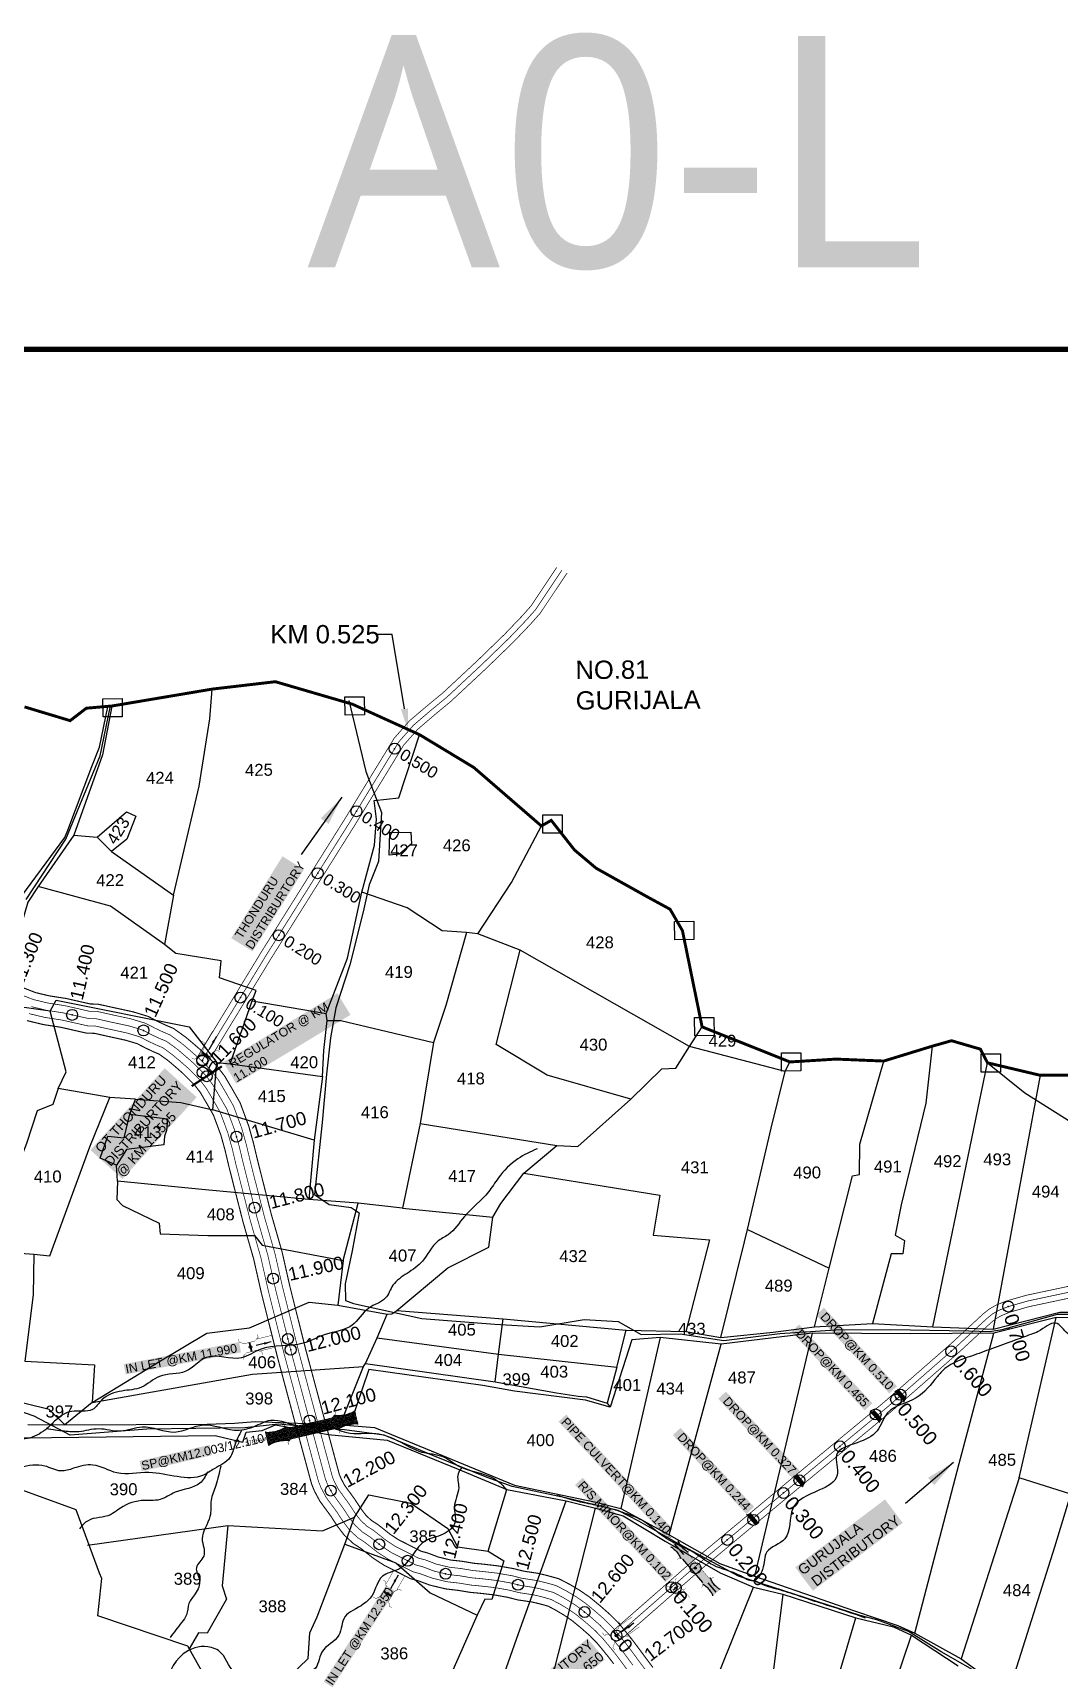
# Model space of a CAD drawing. Header units: inches. Extents: x 183472 to 190380, y 1608658 to 1615701.
# Drawn here: x 186074 to 187477, y 1613477 to 1615701 of the extents above; entities that cross this region are included whole.
import ezdxf
from ezdxf import colors
from ezdxf.entities.mleader import LeaderData, LeaderLine
from ezdxf.enums import TextEntityAlignment as Align
from ezdxf.math import Vec2, Vec3

# ---------------------------------------------------------------- set-up
doc = ezdxf.new("R2010")
doc.units = ezdxf.units.IN
doc.header["$LTSCALE"] = 15
doc.header["$MEASUREMENT"] = 0
doc.header["$PDMODE"] = 32
doc.header["$PDSIZE"] = 15
doc.linetypes.add('HIDDEN2', pattern=[0.1875, 0.125, -0.0625])
for name, color, linetype in [('BOUNDRY', 5, 'Continuous'), ('CADAS', 1, 'Continuous'), ('CANAL1', 7, 'Continuous'), ('CSMark', 72, 'Continuous'), ('PAPER SIZE', 5, 'Continuous'), ('PLOT', 7, 'Continuous'), ('PLOT NO', 7, 'Continuous'), ('ROADS', 1, 'Continuous'), ('STREAM', 4, 'Continuous'), ('STRUCTURE', 5, 'Continuous'), ('text2', 7, 'Continuous'), ('VILLAGE BOUNDRY STONE', 1, 'Continuous'), ('VILLAGE STONES', 240, 'Continuous')]:
    doc.layers.add(name, color=color, linetype=linetype)
doc.styles.get("Standard").update_dxf_attribs({"font": 'arial.ttf'})
doc.styles.add('TMS', font='trebuc.ttf')
doc.dimstyles.get("Standard").update_dxf_attribs({"dimtxt": 0.18, "dimasz": 0.18, "dimexe": 0.18, "dimexo": 0.0625, "dimgap": 0.09, "dimtad": 0, "dimtih": 1, "dimtoh": 1, "dimdec": 4, "dimzin": 0, "dimdsep": 46, "dimtxsty": 'Standard', "dimcen": 0.09, "dimadec": 0, "dimazin": 0, "dimtfac": 1, "dimtdec": 4, "dimtofl": 0, "dimtmove": 0, "dimatfit": 3, "dimfxl": 1, "dimtolj": 1, "dimtzin": 0, "dimarcsym": 0})

# ---------------------------------------------------------------- blocks, each defined once
blk = doc.blocks.new('DROP')
h = blk.add_hatch()
h.set_pattern_fill('ANSI31', color=1, scale=10, angle=45)
h.set_pattern_definition([(90, (-324.4107, -25.7687), (-1.25, 0), [])])
h.paths.add_polyline_path([(-9.9, -4.3), (-13.8, 4.1), (13.8, 4.1), (10.2, -4.3)])
at = {"layer": 'STRUCTURE', "color": 5, "const_width": 0.49}
blk.add_lwpolyline([(-9.9, -4.3), (-13.8, 4.1), (13.8, 4.1), (10.2, -4.3), (-9.9, -4.3)], dxfattribs=at)
at = {"layer": 'STRUCTURE', "color": 5}
blk.add_circle((0, 0), 1.33, dxfattribs=at)
blk = doc.blocks.new('OT')
at = {"layer": 'STRUCTURE', "color": 190}
for points, const_width in [([(769751.4, 1706595.8), (769729.4, 1706595.8)], 0.5), ([(769775.2, 1706601.8), (769775.2, 1706597.8), (769769.2, 1706593.8), (769761.8, 1706593.8), (769754.4, 1706593.8), (769748.4, 1706597.8), (769748.4, 1706601.8)], 0.5), ([(769761.8, 1706593.8), (769761.8, 1706581)], 2.5), ([(769751.4, 1706579), (769729.4, 1706579)], 0.5), ([(769748.4, 1706573), (769748.4, 1706577), (769754.4, 1706581), (769761.8, 1706581), (769761.8, 1706581), (769761.8, 1706581), (769769.2, 1706581), (769775.2, 1706577), (769775.2, 1706573)], 0.5)]:
    blk.add_lwpolyline(points, dxfattribs=dict(at, const_width=const_width))
at = {"layer": 'STRUCTURE', "color": 0}
blk.add_circle((769761.8, 1706587.4), 1.87, dxfattribs=at)
blk.add_leader([(769732.6, 1706587.4), (769753.8, 1706587.4)], dimstyle='Standard', override={"dimasz": 10, "dimgap": 0.09, "dimtad": 0}, dxfattribs=at)
blk = doc.blocks.new('SP')
at = {"layer": 'STRUCTURE'}
h = blk.add_hatch(dxfattribs=at)
h.set_pattern_fill('DASH', color=256, scale=8, style=0)
edge = h.paths.add_edge_path()
edge.add_spline(control_points=[(769825.7, 1706742.1), (769825.3, 1706741.8), (769823.8, 1706740.8), (769820.9, 1706740.3), (769817, 1706739.7), (769811.4, 1706738.9), (769804, 1706739.7), (769798.4, 1706741), (769795.6, 1706741.6)], knot_values=[0, 0, 0, 0, 1.613557, 5.24513, 8.624976, 13.470124, 22.190216, 30.746377, 30.746377, 30.746377, 30.746377], degree=3, periodic=0)
edge.add_line((769795.6, 1706741.6), (769792.6, 1706739.6))
edge.add_line((769792.6, 1706739.6), (769732.6, 1706739.6))
edge.add_line((769732.6, 1706739.6), (769729.6, 1706741.6))
edge.add_spline(control_points=[(769729.6, 1706741.6), (769726.9, 1706740.9), (769721.3, 1706739.5), (769713.9, 1706738.5), (769708.3, 1706739.1), (769704.4, 1706739.6), (769701.5, 1706740), (769700, 1706741), (769699.5, 1706741.3)], knot_values=[0, 0, 0, 0, 8.556161, 17.276253, 22.121402, 25.501247, 29.13282, 30.746377, 30.746377, 30.746377, 30.746377], degree=3, periodic=0)
edge.add_line((769699.5, 1706741.3), (769699.5, 1706722.1))
edge.add_spline(control_points=[(769699.5, 1706722.1), (769700, 1706722.4), (769701.4, 1706723.4), (769704.3, 1706724), (769708.2, 1706724.5), (769713.8, 1706725.3), (769721.2, 1706724.5), (769726.8, 1706723.3), (769729.6, 1706722.6)], knot_values=[0, 0, 0, 0, 1.613557, 5.24513, 8.624976, 13.470124, 22.190216, 30.746377, 30.746377, 30.746377, 30.746377], degree=3, periodic=0)
edge.add_line((769729.6, 1706722.6), (769732.6, 1706724.6))
edge.add_line((769732.6, 1706724.6), (769792.6, 1706724.6))
edge.add_line((769792.6, 1706724.6), (769795.6, 1706722.6))
edge.add_spline(control_points=[(769795.6, 1706722.6), (769798.4, 1706723.3), (769803.9, 1706724.8), (769811.3, 1706725.8), (769817, 1706725.1), (769820.9, 1706724.7), (769823.8, 1706724.2), (769825.2, 1706723.3), (769825.7, 1706723)], knot_values=[0, 0, 0, 0, 8.556161, 17.276253, 22.121402, 25.501247, 29.13282, 30.746377, 30.746377, 30.746377, 30.746377], degree=3, periodic=0)
edge.add_line((769825.7, 1706723), (769825.7, 1706742.1))
h.paths.add_polyline_path([(769764.2, 1706732.1, -1), (769761.1, 1706732.1, -1)], flags=0)
h.paths.add_polyline_path([(769761.1, 1706732.1, 1), (769764.2, 1706732.1, 1)], flags=16)
at = {"layer": 'STRUCTURE', "const_width": 0.628}
for points in [[(769726.6, 1706747.6), (769726.6, 1706743.6), (769732.6, 1706739.6), (769792.6, 1706739.6), (769798.6, 1706743.6), (769798.6, 1706747.6)], [(769726.6, 1706716.6), (769726.6, 1706720.6), (769732.6, 1706724.6), (769792.6, 1706724.6), (769798.6, 1706720.6), (769798.6, 1706716.6)]]:
    blk.add_lwpolyline(points, dxfattribs=at)
at = {"layer": 'STRUCTURE', "color": 3}
blk.add_lwpolyline([(769732.6, 1706724.6), (769792.6, 1706724.6)], dxfattribs=at)
blk.add_lwpolyline([(769732.6, 1706724.6), (769792.6, 1706724.6)], dxfattribs=at)
at = {"layer": 'STRUCTURE', "color": 0}
blk.add_circle((769762.6, 1706732.1), 1.55, dxfattribs=at)
at = {"layer": 'STRUCTURE'}
for points in [[(769699.5, 1706741.3), (769700.9, 1706740.5), (769704.4, 1706739.6), (769707.8, 1706739.2), (769712.6, 1706738.8), (769721.3, 1706739.7), (769729.6, 1706741.6)], [(769699.5, 1706722.1), (769700.9, 1706723), (769704.4, 1706724), (769707.7, 1706724.5), (769712.5, 1706725), (769721.2, 1706724.4), (769729.6, 1706722.6)], [(769825.7, 1706742.1), (769824.3, 1706741.3), (769820.8, 1706740.3), (769817.5, 1706739.8), (769812.7, 1706739.2), (769804, 1706739.9), (769795.6, 1706741.6)], [(769825.7, 1706723), (769824.3, 1706723.8), (769820.8, 1706724.7), (769817.4, 1706725.1), (769812.6, 1706725.5), (769803.9, 1706724.6), (769795.6, 1706722.6)]]:
    blk.add_spline(points, degree=3, dxfattribs=at)
at = {"layer": 'STRUCTURE', "color": 0}
blk.add_text('STREAM', height=5, dxfattribs=at).set_placement((769684.3, 1706732.1), align=Align.MIDDLE_CENTER)
for points in [[(769727.4, 1706732.1), (769700.8, 1706732.1)], [(769824.4, 1706732.1), (769800.5, 1706732.1)]]:
    blk.add_leader(points, dimstyle='Standard', override={"dimasz": 10, "dimgap": 0.09, "dimtad": 0}, dxfattribs=at)

msp = doc.modelspace()

# ---------------------------------------------------------------- linework, layer by layer
at = {"layer": 'BOUNDRY', "const_width": 4}
msp.add_lwpolyline([(186062.9, 1614779.5), (186125.3, 1614760.7), (186147.4, 1614777.7), (186182.3, 1614780.7), (186319.4, 1614803.8), (186405.8, 1614813.9), (186511.3, 1614783.1), (186602.9, 1614741.5), (186677, 1614696.7), (186769.4, 1614616.8), (186782.8, 1614624.5), (186814.6, 1614584), (186844.2, 1614559.1), (186912.7, 1614520.8), (186945.2, 1614503.1), (186962.1, 1614473.9), (186989, 1614342.4), (187109.1, 1614294.5), (187172.1, 1614298.4), (187237.2, 1614295.7), (187303.4, 1614316), (187329.9, 1614323.5), (187369.3, 1614312), (187379.1, 1614293.3), (187451, 1614276.3), (187533.7, 1614276.8)], dxfattribs=at)
at = {"layer": 'CANAL1', "color": 200}
for points, const_width in [([(186299.2, 1614301.2), (186386.2, 1614444.1), (186500.7, 1614626.4), (186568.2, 1614736.7), (186589, 1614760.4), (186612.4, 1614780.3), (186635.2, 1614799.1), (186682.7, 1614843.4), (186719.7, 1614879.3), (186738.3, 1614898.8), (186742.5, 1614903.1), (186755.1, 1614917.3), (186779.8, 1614954.3), (186790.3, 1614970.1)], 1), ([(186312.8, 1614292.8), (186399.8, 1614435.7), (186514.3, 1614617.9), (186581.1, 1614727.2), (186600.3, 1614748.9), (186622.7, 1614768.1), (186645.7, 1614787.1), (186693.7, 1614831.8), (186731, 1614868), (186749.9, 1614887.7), (186754.2, 1614892.2), (186767.8, 1614907.5), (186793.1, 1614945.4), (186804.4, 1614962.3)], 1), ([(186056.3, 1614397.7), (186078.1, 1614389.2), (186096.6, 1614384.8), (186119.8, 1614381.2), (186152.9, 1614373.7), (186163.4, 1614373.4), (186185.3, 1614368.6), (186211.1, 1614363), (186232.2, 1614356.6), (186245.9, 1614349.4), (186256, 1614344.7), (186266.7, 1614340.2), (186283.9, 1614327.8), (186294.4, 1614318.9), (186306.7, 1614308.2), (186325.9, 1614289), (186336.5, 1614275.1), (186346.6, 1614257.9), (186357.6, 1614238.7), (186369.4, 1614206.8), (186375.9, 1614183.4), (186380.8, 1614162.6), (186388.3, 1614133), (186400.3, 1614086), (186414.9, 1614035.2), (186425.5, 1613988.3), (186447.2, 1613901.8), (186475.3, 1613797.4), (186493.2, 1613731), (186495.5, 1613725.4), (186500.6, 1613715.9), (186514.2, 1613697.3), (186522.8, 1613684.1), (186529.8, 1613674.9), (186537, 1613668.3), (186546.3, 1613662.3), (186562.8, 1613649.2), (186574.8, 1613641.4), (186581.9, 1613637.9), (186596.3, 1613630.6), (186604.8, 1613626.2), (186613.8, 1613623.8), (186628.6, 1613618.2), (186645.5, 1613614.1), (186661.1, 1613612.4), (186677.1, 1613609.7), (186689.9, 1613608.5), (186710.5, 1613606.1), (186731.8, 1613602.3), (186744.8, 1613599), (186764, 1613596.1), (186774.4, 1613593.7), (186782.6, 1613591.5), (186793.4, 1613588.5), (186808.6, 1613580.6), (186822.4, 1613572.3), (186835.2, 1613563.5), (186849.8, 1613551.5), (186863, 1613539.8), (186874.7, 1613528.1), (186880.4, 1613521.3), (186891.5, 1613507.8), (186900.1, 1613496.5), (186910.3, 1613482.7), (186921.8, 1613467.4)], 1.5), ([(186066.1, 1614351), (186088.9, 1614345.5), (186112.3, 1614341.9), (186147.9, 1614333.8), (186158.5, 1614333.6), (186176.7, 1614329.5), (186201, 1614324.2), (186217, 1614319.4), (186228.2, 1614313.6), (186239.8, 1614308.1), (186247, 1614305.1), (186259.2, 1614296.3), (186268.3, 1614288.6), (186279.3, 1614279), (186295.7, 1614262.6), (186303.2, 1614252.8), (186312, 1614237.8), (186321.2, 1614221.7), (186331.3, 1614194.5), (186337.1, 1614173.5), (186341.9, 1614153.2), (186349.5, 1614123.1), (186361.7, 1614075.5), (186376.1, 1614025.3), (186386.6, 1613979), (186408.5, 1613891.7), (186436.6, 1613787), (186455.2, 1613718.2), (186459.2, 1613708.3), (186466.6, 1613694.5), (186481.3, 1613674.5), (186490.1, 1613661), (186500.1, 1613647.9), (186512.4, 1613636.6), (186522.9, 1613629.8), (186539.4, 1613616.7), (186554.9, 1613606.6), (186564, 1613602.1), (186578.2, 1613594.9), (186590.3, 1613588.7), (186601.4, 1613585.7), (186616.8, 1613579.9), (186638.5, 1613574.7), (186655.6, 1613572.7), (186671.9, 1613570), (186685.7, 1613568.7), (186704.8, 1613566.5), (186723.3, 1613563.2), (186736.9, 1613559.7), (186756.5, 1613556.8), (186764.7, 1613554.9), (186771.9, 1613553), (186778.6, 1613551.1), (186789, 1613545.6), (186800.8, 1613538.6), (186811.1, 1613531.5), (186823.9, 1613521), (186835.6, 1613510.7), (186845.1, 1613501.1), (186849.6, 1613495.7), (186860.1, 1613482.9), (186868.1, 1613472.5)], 1.5), ([(186866.7, 1613517), (186976.5, 1613613.1), (187116.6, 1613729.7), (187237.3, 1613829.4), (187330, 1613910.4), (187373.3, 1613950.5), (187381.9, 1613957.3), (187391.1, 1613962.4), (187404, 1613967.7), (187432.2, 1613975.8), (187573.6, 1614005.8)], 1), ([(186877.3, 1613505), (186986.9, 1613600.9), (187126.8, 1613717.4), (187247.7, 1613817.2), (187340.7, 1613898.5), (187383.8, 1613938.3), (187390.8, 1613943.9), (187398.1, 1613948), (187409.3, 1613952.6), (187436.1, 1613960.3), (187576.7, 1613990.1)], 1)]:
    msp.add_lwpolyline(points, dxfattribs=dict(at, const_width=const_width))
at = {"layer": 'CANAL1', "color": 1, "linetype": 'HIDDEN2', "ltscale": 4, "const_width": 1}
for points in [[(186306, 1614297), (186393, 1614439.9), (186507.5, 1614622.1), (186574.6, 1614731.9), (186594.7, 1614754.6), (186617.6, 1614774.2), (186640.5, 1614793.1), (186688.2, 1614837.6), (186725.4, 1614873.6), (186744.1, 1614893.2), (186748.4, 1614897.7), (186761.5, 1614912.4), (186786.4, 1614949.8), (186797.4, 1614966.2)], [(186072.1, 1614370.1), (186092.7, 1614365.1), (186116.1, 1614361.5), (186150.4, 1614353.8), (186161, 1614353.5), (186181, 1614349), (186206.1, 1614343.6), (186224.6, 1614338), (186237, 1614331.5), (186247.9, 1614326.4), (186256.9, 1614322.7), (186271.6, 1614312), (186281.4, 1614303.7), (186293, 1614293.6), (186310.8, 1614275.8), (186319.8, 1614263.9), (186329.3, 1614247.8), (186339.4, 1614230.2), (186350.3, 1614200.7), (186356.5, 1614178.5), (186361.4, 1614157.9), (186368.9, 1614128.1), (186381, 1614080.8), (186395.5, 1614030.3), (186406.1, 1613983.6), (186427.8, 1613896.7), (186455.9, 1613792.2), (186474.2, 1613724.6), (186477.3, 1613716.8), (186483.6, 1613705.2), (186497.7, 1613685.9), (186506.5, 1613672.6), (186514.9, 1613661.4), (186524.7, 1613652.4), (186534.6, 1613646), (186551.1, 1613633), (186564.9, 1613624), (186573, 1613620), (186587.2, 1613612.8), (186597.6, 1613607.5), (186607.6, 1613604.8), (186622.7, 1613599), (186642, 1613594.4), (186658.4, 1613592.5), (186674.5, 1613589.8), (186687.8, 1613588.6), (186707.6, 1613586.3), (186727.5, 1613582.8), (186740.8, 1613579.4), (186760.3, 1613576.5), (186769.6, 1613574.3), (186777.3, 1613572.2), (186786, 1613569.8), (186798.8, 1613563.1), (186811.6, 1613555.4), (186823.1, 1613547.5), (186836.9, 1613536.2), (186849.3, 1613525.3), (186859.9, 1613514.6), (186865, 1613508.5), (186875.8, 1613495.3), (186884.1, 1613484.5), (186894.2, 1613470.7)], [(186872, 1613511), (186981.7, 1613607), (187121.7, 1613723.6), (187242.5, 1613823.3), (187335.3, 1613904.5), (187378.6, 1613944.4), (187386.3, 1613950.6), (187394.6, 1613955.2), (187406.7, 1613960.1), (187434.2, 1613968), (187575.1, 1613998)]]:
    msp.add_lwpolyline(points, dxfattribs=at)
at = {"layer": 'CANAL1', "color": 5, "const_width": 1}
for points in [[(186052.6, 1614388.4), (186075.1, 1614379.7), (186094.7, 1614375), (186117.9, 1614371.4), (186151.7, 1614363.7), (186162.2, 1614363.5), (186183.2, 1614358.8), (186208.6, 1614353.3), (186228.4, 1614347.3), (186241.5, 1614340.5), (186251.9, 1614335.6), (186261.8, 1614331.4), (186277.7, 1614319.9), (186287.9, 1614311.3), (186299.8, 1614300.9), (186318.3, 1614282.4), (186328.2, 1614269.5), (186337.9, 1614252.9), (186348.5, 1614234.4), (186359.9, 1614203.7), (186366.2, 1614180.9), (186371.1, 1614160.3), (186378.6, 1614130.5), (186390.7, 1614083.4), (186405.2, 1614032.8), (186415.8, 1613986), (186437.5, 1613899.2), (186465.6, 1613794.8), (186483.7, 1613727.8), (186486.4, 1613721.1), (186492.1, 1613710.5), (186505.9, 1613691.6), (186514.7, 1613678.3), (186522.4, 1613668.2), (186530.9, 1613660.4), (186540.4, 1613654.2), (186557, 1613641.1), (186569.8, 1613632.7), (186577.4, 1613628.9), (186591.8, 1613621.7), (186601.2, 1613616.8), (186610.7, 1613614.3), (186625.7, 1613608.6), (186643.7, 1613604.3), (186659.8, 1613602.5), (186675.8, 1613599.8), (186688.8, 1613598.5), (186709.1, 1613596.2), (186729.6, 1613592.6), (186742.8, 1613589.2), (186762.1, 1613586.3), (186772, 1613584), (186780, 1613581.9), (186789.7, 1613579.1), (186803.7, 1613571.8), (186817, 1613563.8), (186829.1, 1613555.5), (186843.3, 1613543.8), (186856.2, 1613532.5), (186867.3, 1613521.4), (186872.7, 1613514.9), (186883.7, 1613501.6), (186892.1, 1613490.5), (186902.2, 1613476.7), (186913.7, 1613461.5)], [(186069.1, 1614360.5), (186090.8, 1614355.3), (186114.2, 1614351.7), (186149.2, 1614343.8), (186159.7, 1614343.5), (186178.9, 1614339.3), (186203.6, 1614333.9), (186220.8, 1614328.7), (186232.6, 1614322.5), (186243.8, 1614317.3), (186252, 1614313.9), (186265.4, 1614304.1), (186274.8, 1614296.2), (186286.2, 1614286.3), (186303.2, 1614269.2), (186311.5, 1614258.3), (186320.6, 1614242.8), (186330.3, 1614225.9), (186340.8, 1614197.6), (186346.8, 1614176), (186351.6, 1614155.5), (186359.2, 1614125.6), (186371.4, 1614078.2), (186385.8, 1614027.8), (186396.3, 1613981.3), (186418.1, 1613894.2), (186446.3, 1613789.6), (186464.7, 1613721.4), (186468.3, 1613712.6), (186475.1, 1613699.8), (186489.5, 1613680.2), (186498.3, 1613666.8), (186507.5, 1613654.6), (186518.6, 1613644.5), (186528.7, 1613637.9), (186545.3, 1613624.8), (186559.9, 1613615.3), (186568.5, 1613611), (186582.7, 1613603.8), (186593.9, 1613598.1), (186604.5, 1613595.2), (186619.8, 1613589.5), (186640.2, 1613584.5), (186657, 1613582.6), (186673.2, 1613579.9), (186686.8, 1613578.6), (186706.2, 1613576.4), (186725.4, 1613573), (186738.9, 1613569.6), (186758.4, 1613566.6), (186767.1, 1613564.6), (186774.6, 1613562.6), (186782.3, 1613560.4), (186793.9, 1613554.4), (186806.2, 1613547), (186817.1, 1613539.5), (186830.4, 1613528.6), (186842.5, 1613518), (186852.5, 1613507.9), (186857.3, 1613502.1), (186868, 1613489.1), (186876.1, 1613478.5), (186886.2, 1613464.8)]]:
    msp.add_lwpolyline(points, dxfattribs=at)
at = {"layer": 'PLOT'}
for points in [[(186182, 1614582.1), (186266.4, 1614522.1), (186301.4, 1614671.2), (186316, 1614763.2), (186319.4, 1614803.8)], [(185825.8, 1614089.2), (185825.8, 1614085.5), (185897.2, 1614071.3), (185917.6, 1614150.6), (185919.5, 1614165.7), (185958.5, 1614229.5), (185985.1, 1614287.7), (185995.1, 1614326.4), (186009.9, 1614376), (186034.2, 1614449), (186052.8, 1614512.9), (186117.9, 1614601.3), (186122.3, 1614611), (186154.9, 1614698.1), (186165.4, 1614724.7), (186176.6, 1614779.6)], [(186182.3, 1614780.7), (186169.7, 1614714.2), (186169.7, 1614714.2), (186130.5, 1614604.5), (186081.5, 1614534.3), (186067.6, 1614512.9), (186048.4, 1614446.7), (186026.1, 1614374), (186007.9, 1614299.8), (185930.5, 1614159), (185910.4, 1614070.7), (185923.6, 1614049.8), (186014.8, 1614036.7), (186075.5, 1614031.8), (186097.6, 1614029.6), (186152, 1614178.5), (186179.6, 1614245.8), (186109.1, 1614258.1), (186119.9, 1614280.9), (186097.8, 1614363.9), (186026.1, 1614374)], [(186374.2, 1614378), (186475.2, 1614360.9), (186504.2, 1614436.4), (186524.1, 1614526.4), (186541.1, 1614590.8), (186543.9, 1614626), (186540.9, 1614651.7), (186574.4, 1614655.4), (186602.9, 1614741.5)], [(186130.5, 1614604.5), (186162.1, 1614601.7), (186202.4, 1614636), (186214.9, 1614630.2), (186202.7, 1614598.6), (186182, 1614582.1), (186162.1, 1614601.7)], [(186682.4, 1614469.5), (186728.5, 1614539.6), (186769.4, 1614616.8)], [(186097.8, 1614363.9), (186106.1, 1614378.9), (186288.1, 1614342.3), (186325.9, 1614293.7), (186344, 1614292.1), (186374.2, 1614378), (186379.6, 1614391.9), (186329.2, 1614409.5), (186331.7, 1614432.6), (186269.9, 1614442.6), (186254.2, 1614454.9), (186180.6, 1614507.4), (186081.5, 1614534.3)], [(186266.4, 1614522.1), (186254.2, 1614454.9)], [(186971.7, 1614315.5), (186740.5, 1614447), (186682.4, 1614469.5), (186667.1, 1614471.3), (186633.6, 1614473.5), (186586, 1614504.8), (186524.1, 1614526.4)], [(186667.1, 1614471.3), (186638.7, 1614371.6), (186622, 1614321.2), (186603.6, 1614210.3), (186579.7, 1614094.7), (186518.9, 1614101.7), (186451.6, 1614106.4), (186305.1, 1614120.3), (186190.2, 1614131.8), (186188.5, 1614153.5), (186166.2, 1614163.1), (186177, 1614192.9), (186199, 1614190.7), (186207, 1614223.3), (186258.2, 1614216.8), (186257, 1614200.7), (186254.4, 1614193.1), (186253.3, 1614181.2), (186202.5, 1614174.9), (186188.5, 1614153.5)], [(186891.4, 1614243.7), (186777.1, 1614276.3), (186707.4, 1614318.4), (186740.5, 1614447)], [(186344, 1614292.1), (186470.2, 1614274.5), (186472.2, 1614310), (186476.5, 1614351.3), (186475.2, 1614360.9)], [(186075.5, 1614031.8), (186074.8, 1613976.3), (186063.2, 1613885.9), (186158.5, 1613880.6), (186155.4, 1613829.4), (186246.5, 1613884.7), (186311.9, 1613924), (186370.4, 1613931.2), (186452, 1613966.5), (186491.3, 1613962.2), (186558.4, 1613950.2), (186564.8, 1613950.6), (186571.6, 1613955.2), (186641.7, 1614013.1), (186697.3, 1614041.7), (186703.1, 1614082.4), (186714.1, 1614101.1), (186745.5, 1614142.5), (186790.5, 1614180.3), (186819.2, 1614179.1), (186891.4, 1614243.7), (186934.1, 1614285), (186953.2, 1614285.8), (186971.7, 1614315.5), (186989, 1614342.4)], [(186476.5, 1614351.3), (186495.4, 1614351.2), (186622, 1614321.2)], [(187102.4, 1614281.5), (186971.7, 1614315.5)], [(187303.4, 1614316), (187294.8, 1614238.3), (187260.9, 1614099.4), (187252.7, 1614058), (187265.6, 1614050.6), (187263.2, 1614032.3), (187247.5, 1614032.4), (187221.7, 1613937.1)], [(186214.6, 1614243.7), (186276.4, 1614239.1), (186320.1, 1614228.9), (186325.9, 1614293.7)], [(186571.6, 1613955.2), (186716.9, 1613943.6), (186885.1, 1613928), (186966.8, 1613926.3), (187014.6, 1613918), (187046.9, 1614048.8), (187051.2, 1614065.7), (187083.2, 1614203.9), (187102.4, 1614281.5), (187109.1, 1614294.5)], [(187142.7, 1613932.8), (187162.5, 1614012.7), (187194.6, 1614139), (187203.9, 1614140.6), (187204.6, 1614182.4), (187237.2, 1614295.7)], [(187304.2, 1613932.5), (187379.1, 1614293.3)], [(186470.2, 1614274.5), (186458.7, 1614187.5), (186451.6, 1614106.4)], [(187451, 1614276.3), (187386.6, 1613929.3)], [(186109.1, 1614258.1), (186101.4, 1614236.6), (186080.4, 1614227.9), (186065.4, 1614182.9), (186030.7, 1614091.6), (186014.8, 1614036.7)], [(186207, 1614223.3), (186214.6, 1614243.7), (186179.6, 1614245.8)], [(186458.7, 1614187.5), (186320.1, 1614228.9)], [(186603.6, 1614210.3), (186790.5, 1614180.3)], [(186190.2, 1614131.8), (186189.2, 1614106.6), (186197, 1614098.5), (186247, 1614074.5), (186248.1, 1614059.8), (186313.6, 1614057.4), (186377.4, 1614057.5), (186387.8, 1614044.4), (186498.3, 1614023.3), (186518.9, 1614101.7)], [(186745.5, 1614142.5), (186931.1, 1614112.5), (186922.3, 1614057.9), (186999.2, 1614051.5), (186966.8, 1613926.3)], [(186579.7, 1614094.7), (186703.1, 1614082.4)], [(187051.2, 1614065.7), (187162.5, 1614012.7)], [(186498.3, 1614023.3), (186491.3, 1613962.2)], [(187014.6, 1613918), (187085.9, 1613925.4), (187142.7, 1613932.8), (187221.7, 1613937.1), (187304.2, 1613932.5), (187386.6, 1613929.3), (187477.8, 1613952.5), (187565.5, 1613952.9)], [(186494.5, 1613798.9), (186526.4, 1613878.7), (186529, 1613882.4), (186545, 1613917.6), (186558.4, 1613950.2)], [(187621.3, 1613666.3), (187493, 1613703.9), (187422.2, 1613726.5), (187472.7, 1613945.6), (187387.6, 1613924.1), (187274.2, 1613923), (187139.6, 1613923.9), (187015.2, 1613909.2), (186931.8, 1613918.2), (186892.9, 1613915), (186863.3, 1613822.8), (186829.8, 1613832.6), (186732.8, 1613844.8), (186689.3, 1613852.6), (186533.4, 1613874.2), (186507.6, 1613798)], [(186529, 1613882.4), (186706.2, 1613857.6), (186710.9, 1613895.5), (186716.9, 1613943.6)], [(187472.7, 1613945.6), (187525.6, 1613946.3), (187566.7, 1613946.6), (187644.7, 1613941.4)], [(186545, 1613917.6), (186710.9, 1613895.5), (186872.5, 1613877.4), (186885.1, 1613928)], [(186931.8, 1613918.2), (186877.7, 1613684.6)], [(186944, 1613648.4), (187015.2, 1613909.2)], [(187139.6, 1613923.9), (187060.8, 1613592.1)], [(187279.7, 1613514.4), (187340.2, 1613746.1), (187387.6, 1613924.1)], [(186155.4, 1613829.4), (186117.8, 1613798.6), (186096.5, 1613819.8), (186035.5, 1613834.8), (185908.6, 1613882), (185904.9, 1613873.8), (185887.7, 1613843), (185888.6, 1613791.5), (185865.5, 1613738.8), (185891.7, 1613706.6), (186015.4, 1613756.7), (186062.6, 1613781)], [(186155.4, 1613829.4), (186374.6, 1613867.8), (186526.4, 1613878.7)], [(186872.5, 1613877.4), (186859.1, 1613828.6), (186863.3, 1613822.8)], [(186706.2, 1613857.6), (186789.9, 1613842.5), (186819.4, 1613838), (186830.9, 1613837.2), (186859.1, 1613828.6)], [(186062.6, 1613781), (186323.6, 1613784.1), (186361.5, 1613775.1), (186365.8, 1613788.9), (186387.8, 1613791.2), (186405.9, 1613798.6), (186478, 1613785.5), (186558.4, 1613777.8), (186655.5, 1613738.3), (186722.2, 1613710.7), (186803, 1613695), (186843.1, 1613684.9), (186880.9, 1613674.5), (186938.3, 1613640.1), (187013.8, 1613596.6), (187059.1, 1613577.2), (187099.2, 1613567.6), (187199, 1613535)], [(186067.4, 1613799.4), (186117.8, 1613798.6), (186312.4, 1613799.8), (186350.1, 1613800.9), (186378.2, 1613803.2), (186494.5, 1613798.9), (186507.6, 1613798), (186541.3, 1613795.2), (186732.8, 1613716.2), (186841.9, 1613693.8), (186877.7, 1613684.6), (186944, 1613648.4), (187013.2, 1613609.6), (187060.8, 1613592.1), (187197.2, 1613544.7), (187256.5, 1613524.5), (187279.7, 1613514.4), (187342.9, 1613479.3), (187407.6, 1613432.5), (187402.2, 1613422.1), (187442.3, 1613369.8)], [(186044.8, 1613164.9), (186257.2, 1612991.8), (186286.9, 1612984.9), (186295.1, 1612999.2), (186306, 1613017.8), (186333.1, 1613208.9), (186401.4, 1613290.6), (186286.1, 1613496.4), (186163.1, 1613537.9), (186168.5, 1613588.8), (186165.4, 1613596.3), (186133.3, 1613682.9), (186133.3, 1613682.9), (186054.6, 1613711.4)], [(186696.6, 1613626.4), (186722.2, 1613710.7)], [(187422.2, 1613726.5), (187342.9, 1613479.3)], [(186398.4, 1613429.3), (186450.6, 1613479.7), (186452.9, 1613514.8), (186462.9, 1613536.4), (186500.8, 1613635.7), (186514.1, 1613672.7), (186533.4, 1613703), (186590.7, 1613692), (186641.6, 1613657.3), (186654.7, 1613632.3), (186696.6, 1613626.4), (186718, 1613613), (186701.6, 1613560), (186692.2, 1613560.7), (186681.4, 1613538.8), (186644.8, 1613455.4)], [(186678.3, 1613344.9), (186738, 1613513.7), (186803, 1613695)], [(187407.6, 1613432.5), (187470.9, 1613632), (187493, 1613703.9)], [(186149.2, 1613634.5), (186341, 1613661.3), (186470.1, 1613653.8), (186514.1, 1613672.7)], [(186600.3, 1612871.3), (186606.5, 1612925.6), (186657.6, 1613058.3), (186713, 1613194.2), (186741.7, 1613285.1), (186809.5, 1613552.9), (186821.9, 1613600.9), (186843.1, 1613684.9)], [(186341, 1613661.3), (186333.2, 1613578.8), (186339, 1613560.8), (186312.5, 1613514.1), (186300.5, 1613514.8), (186287.8, 1613492.9)], [(186500.8, 1613635.7), (186570.6, 1613610.5), (186617.5, 1613569.4), (186681.4, 1613538.8)], [(186741.7, 1613285.1), (186916.2, 1613230.7), (186937, 1613278.3), (187015.8, 1613469.4), (187059.1, 1613577.2)], [(187099.2, 1613567.6), (187079.2, 1613406.3), (187051.7, 1613242.9), (186937, 1613278.3)], [(187102.3, 1613208.9), (187199, 1613535), (187250.7, 1613522.9), (187275.2, 1613511.5), (187338.9, 1613469.8)], [(187155.6, 1613149.2), (187228.9, 1613374), (187275.2, 1613511.5)]]:
    msp.add_lwpolyline(points, dxfattribs=at)
at = {"layer": 'PLOT NO'}
msp.add_lwpolyline([(186562.4, 1614607.7), (186590.7, 1614608.2), (186591.6, 1614592.3), (186575.6, 1614578.3), (186561.3, 1614577), (186562.4, 1614607.7), (186562.4, 1614607.7)], dxfattribs=at)
at = {"layer": 'ROADS'}
for points in [[(186065.1, 1614516.2), (186119.5, 1614598.9), (186166.2, 1614712.8), (186180.2, 1614781.1)], [(186506.2, 1614788.2), (186529.4, 1614691.1), (186550.9, 1614635.3), (186546.8, 1614568.5), (186533.9, 1614536.6), (186525.7, 1614499.4), (186507.6, 1614427), (186488.5, 1614368.2), (186481.2, 1614327.5), (186475.7, 1614277.9), (186469.5, 1614211.9), (186459.1, 1614113.3), (186479.4, 1614100), (186509.3, 1614095.6), (186520.1, 1614088.3), (186510.6, 1614036.7), (186501, 1613991.6), (186501.8, 1613968.8), (186512.4, 1613964.4), (186606.1, 1613944.1), (186705.8, 1613936.3), (186767.1, 1613932.5), (186827.8, 1613942.7), (186874.4, 1613939.9), (186905.8, 1613922), (186959.2, 1613923), (187018.8, 1613914), (187095.3, 1613923.7), (187171.9, 1613928.8), (187246.6, 1613928.9), (187353.6, 1613927.2), (187381.6, 1613926.3), (187399, 1613929.1), (187474.7, 1613949.8), (187530.8, 1613949.9)], [(187379.1, 1614293.3), (187430, 1614252.3), (187543.3, 1614180.9), (187647.1, 1614102.4), (187658.1, 1614068.7), (187652.5, 1613984.4), (187660.5, 1613946.5), (187672.4, 1613930), (187817.5, 1613888.9), (187886, 1613868.6), (187964.9, 1613851.2), (188003.2, 1613827.4), (188093.7, 1613770.1), (188151, 1613741.3), (188188, 1613704.5), (188275.5, 1613656.6), (188380.3, 1613592.5), (188496.2, 1613535.5), (188601.5, 1613488.1), (188698, 1613438.5)], [(187378.1, 1613453.1), (187315.8, 1613488.6), (187271.2, 1613516.4), (187227.8, 1613532.3), (187204.9, 1613538.4), (187100.8, 1613572.1), (187038.6, 1613591.9), (186953.7, 1613637.9), (186902.6, 1613667), (186874.5, 1613682), (186802.5, 1613698.9), (186729.6, 1613714.5), (186695.4, 1613726.9), (186621, 1613757), (186554.6, 1613784.8), (186500.3, 1613791.8), (186409.7, 1613799.8), (186363.8, 1613794.7), (186230.2, 1613792.7), (186125.5, 1613784.6), (186076, 1613810.5), (186024.2, 1613828.4)]]:
    msp.add_lwpolyline(points, dxfattribs=at)
at = {"layer": 'STREAM'}
for points in [[(188683.9, 1614175), (188672.9, 1614179.8), (188663.6, 1614194.7), (188654.1, 1614204.9), (188648.3, 1614190.2), (188618.3, 1614179.2), (188589.5, 1614186.2), (188581.1, 1614196.4), (188540.4, 1614202.2), (188509.5, 1614190), (188499.9, 1614171.8), (188490.4, 1614155.9), (188473.7, 1614144), (188458.6, 1614120.1), (188424.4, 1614083.1), (188414.6, 1614075.3), (188427.2, 1614053.5), (188414.9, 1614032.3), (188368.5, 1614024.2), (188344.1, 1614021.5), (188318.8, 1614009.3), (188295.3, 1613988.9), (188272.5, 1613989.1), (188256.9, 1614013.1), (188201.5, 1614030.3), (188176.5, 1614038.2), (188140.4, 1614035.8), (188110.4, 1614034.3), (188084.5, 1614049.1), (188040.6, 1614053.5), (188011.4, 1614054.6), (187982, 1614065.1), (187965.7, 1614064.1), (187943.9, 1614049.8), (187923.6, 1614001.9), (187915.1, 1613977.7), (187898.8, 1613967.2), (187883.1, 1613946.5), (187852.3, 1613925.6), (187833, 1613915.6), (187807.7, 1613916.7), (187781.9, 1613912.6), (187760.8, 1613917.6), (187725.2, 1613907.5), (187710.2, 1613898.8), (187669.4, 1613898.9), (187645.4, 1613883.2), (187590.3, 1613894.4), (187568, 1613897.2), (187543.4, 1613908.7), (187489.3, 1613922.9), (187472, 1613937.8), (187448.5, 1613926.4), (187438.2, 1613922.1), (187414.6, 1613913.7), (187384.6, 1613902.7), (187357.2, 1613892.7), (187320.8, 1613875.6), (187310.5, 1613864.8), (187281.5, 1613835.5), (187242.5, 1613815.1), (187228.1, 1613790.5), (187201.1, 1613774.4), (187172.9, 1613757.8), (187173.5, 1613729.9), (187148.7, 1613709.5), (187112.8, 1613684.3), (187102, 1613643), (187077.6, 1613625.2), (187071.7, 1613601.3), (187058.5, 1613585.8), (187041.4, 1613592.5), (187004.4, 1613607), (186973.5, 1613626.6), (186960.5, 1613632.8), (186929.9, 1613650.9), (186909.3, 1613666.9), (186884.4, 1613677.7), (186865.8, 1613683.8), (186854.2, 1613686.9), (186827.2, 1613692.3), (186790.9, 1613702.1)], [(186763.5, 1614175.9), (186737.3, 1614162.2), (186710.4, 1614135.9), (186697, 1614117.1), (186664.2, 1614083.5), (186642, 1614058.5), (186627.7, 1614049.5), (186606.8, 1614022.5), (186585.9, 1614005.7), (186566.5, 1613989.4), (186555.9, 1613971.7), (186533.4, 1613958.2), (186510.3, 1613934.7), (186473.9, 1613922.2), (186443.6, 1613910.3), (186385, 1613901.8), (186359.5, 1613890.3), (186311.8, 1613891), (186283.3, 1613872), (186247.4, 1613865), (186222.6, 1613850.2), (186195.9, 1613845), (186168.7, 1613832.8), (186155.8, 1613819.7), (186127.2, 1613817.2), (186105.9, 1613805.3), (186091.4, 1613792.2), (186066.8, 1613780), (186042.8, 1613778), (186002.2, 1613763.6), (185977, 1613754.8), (185946.9, 1613738.5), (185918.6, 1613726.8), (185896.3, 1613718.8)], [(187376.1, 1613456.4), (187397.5, 1613442.7), (187403.9, 1613431.8), (187416.8, 1613425.6), (187428.9, 1613407), (187444, 1613401.4), (187466, 1613381.9), (187479.7, 1613382), (187497.3, 1613406.1), (187501.6, 1613415.5), (187516.5, 1613427.6), (187528.9, 1613454.5), (187542.2, 1613474.6), (187566.1, 1613489.3), (187577.7, 1613512.6), (187600.2, 1613531.3), (187610.9, 1613557.6), (187640.1, 1613576), (187661.4, 1613605.7), (187690.3, 1613622.8), (187704.2, 1613631.4), (187689.8, 1613648.2), (187688.6, 1613659.4), (187703.6, 1613670.4), (187721.6, 1613678.8), (187726.7, 1613691.6), (187746.1, 1613698), (187759.9, 1613711.5), (187783.5, 1613700.7), (187796.1, 1613691.8), (187814.4, 1613701.5), (187828.7, 1613719.7), (187849.7, 1613724.2), (187863.2, 1613744), (187877.8, 1613772.5), (187884.6, 1613810.5), (187888.8, 1613825.6), (187906.8, 1613840.3), (187924.6, 1613878.1), (187933.1, 1613911.3), (187965.6, 1613939.9), (187969.2, 1613977.2), (187994.6, 1614011), (188005.7, 1614036.2), (188009.6, 1614056.2)], [(186092.6, 1613793.9), (186117.4, 1613790.5), (186137.2, 1613789.8), (186164.3, 1613793.7), (186194.2, 1613790.5), (186223.6, 1613796.2), (186268, 1613789), (186307.3, 1613798.7), (186349.5, 1613791.7), (186376.8, 1613796.6), (186399.2, 1613805.1), (186439.9, 1613796.9), (186475.8, 1613796.9), (186503.3, 1613788.2), (186543.2, 1613787), (186573.2, 1613777.1), (186606.1, 1613761.7), (186634.8, 1613755.4), (186655.6, 1613743), (186696.3, 1613729.3), (186714.9, 1613717.7), (186721.2, 1613710.2)], [(186359.6, 1613791.7), (186350.4, 1613771.1), (186343.6, 1613754.1), (186322.2, 1613738.9), (186307.4, 1613730.2), (186232.8, 1613733.6), (186189.3, 1613733.2), (186156.5, 1613743.9), (186130, 1613739.4), (186112.6, 1613735.8), (186090.7, 1613742.5), (186057.2, 1613740.8)], [(186313.1, 1613734.4), (186302.6, 1613719.2), (186269, 1613706.8), (186248.1, 1613696.8), (186222.3, 1613695.3), (186190.6, 1613682.8), (186180.3, 1613676.1), (186149.7, 1613667.9), (186137.9, 1613656.9)], [(186660.8, 1613741), (186655.4, 1613731.8), (186656.3, 1613713.1), (186650.3, 1613686.5), (186651.5, 1613666.2), (186635.2, 1613649.4), (186610.8, 1613640.4), (186593.5, 1613621.4), (186574.3, 1613601.7), (186552, 1613591.9), (186537.9, 1613565.5), (186511.8, 1613545.3), (186500.8, 1613536.5), (186492.7, 1613511.5), (186469.2, 1613488.1), (186458.4, 1613464.5), (186445.9, 1613460.3), (186427.6, 1613443.5), (186405.8, 1613426.7), (186389.4, 1613427.6), (186371.5, 1613453.2), (186353, 1613458.8), (186331.9, 1613487), (186313.3, 1613495.7), (186279.7, 1613485.8), (186255.6, 1613435.4), (186246.5, 1613366), (186230.1, 1613335.9), (186219.1, 1613297.2), (186198.7, 1613259.8)], [(186331, 1613742.4), (186324.3, 1613715.9), (186318, 1613695.7), (186316.4, 1613673.6), (186305.7, 1613643.1), (186307.8, 1613619.6), (186297.8, 1613603.6), (186301.9, 1613587.2), (186296.2, 1613568.1), (186287.6, 1613554.8), (186284.2, 1613539.3), (186277.7, 1613529.1), (186261.9, 1613508.3)], [(187061.2, 1613586.5), (187068.2, 1613582.6), (187098.5, 1613572.6), (187127.3, 1613563.3), (187147.7, 1613556.5), (187172.5, 1613548.7), (187211.9, 1613535.4)]]:
    msp.add_spline(points, degree=3, dxfattribs=at)
at = {"layer": 'text2', "color": 5, "const_width": 7}
msp.add_lwpolyline([(183475.1, 1615267.9), (190376.1, 1615267.9), (190376.1, 1608661.5), (183475.1, 1608661.5)], close=True, dxfattribs=at)
at = {"layer": 'text2', "color": 84, "linetype": 'Continuous', "const_width": 3, "elevation": 183}
msp.add_lwpolyline([(186291.3, 1614261.5), (186332.7, 1614288.5)], dxfattribs=at)
at = {"layer": 'text2', "color": 2, "linetype": 'Continuous'}
for p in [(186568.8, 1614722.4), (186516.6, 1614637), (186463.6, 1614552.3), (186410.4, 1614467.6), (186358, 1614382.4), (186306, 1614297, 3), (186306, 1614296, 184), (186312, 1614275, 183), (186422.9, 1613916.2), (187260, 1613840, 68), (187226, 1613813, 67), (186455.5, 1613794.4, 181), (187122, 1613723, 66), (187059, 1613669, 65), (186586.5, 1613613.1), (186980, 1613603, 64), (186953, 1613576, 63), (186872, 1613511, 179), (186872, 1613511, 62)]:
    msp.add_point(p, dxfattribs=at)
at = {"layer": 'text2', "color": 3, "linetype": 'Continuous'}
for p in [(186128, 1614358.8), (186225.5, 1614337.5), (186306.4, 1614280.1), (186352.6, 1614192.4), (186377.3, 1614095.4), (186402.7, 1613998.6), (187407.4, 1613960.4), (186426.7, 1613901.4), (187329.4, 1613899.3), (187254.1, 1613833.4), (186452.6, 1613804.7), (187177.3, 1613769.4), (186481.5, 1613709.1), (187100.2, 1613705.7), (186547.7, 1613635.7), (187023.4, 1613641.7), (186638.4, 1613595.3), (186737.3, 1613580.3), (186947.2, 1613576.9), (186828.4, 1613543.1)]:
    msp.add_point(p, dxfattribs=at)
at = {"layer": 'VILLAGE BOUNDRY STONE'}
for points in [[(186170, 1614790.6), (186196.4, 1614790.8), (186196.6, 1614765.9), (186170.2, 1614765.7)], [(186500.9, 1614793.2), (186527.3, 1614793.4), (186527.5, 1614768.5), (186501.1, 1614768.3)], [(186771.4, 1614631.9), (186797.7, 1614632.1), (186797.9, 1614607.1), (186771.5, 1614606.9)], [(186951.4, 1614486.5), (186977.7, 1614486.7), (186977.9, 1614461.7), (186951.6, 1614461.5)], [(186978.8, 1614355.1), (187005.1, 1614355.3), (187005.3, 1614330.4), (186979, 1614330.2)], [(187097.5, 1614306.9), (187123.8, 1614307.1), (187124, 1614282.2), (187097.7, 1614281.9)], [(187370.3, 1614305.5), (187396.6, 1614305.7), (187396.8, 1614280.7), (187370.5, 1614280.5)]]:
    msp.add_lwpolyline(points, close=True, dxfattribs=at)

# ---------------------------------------------------------------- block references
at = {"xscale": 0.7, "yscale": 0.7, "zscale": 0.7, "rotation": 130.8630926021272}
for p in [(187260.6, 1613839.1), (187227.4, 1613810.8), (187122, 1613723, 66), (187057.9, 1613670.5)]:
    msp.add_blockref('DROP', p, dxfattribs=at)
at = {"layer": 'STRUCTURE', "color": 0}
for name, p, rotation in [('OT', (-886668.9, 3148478), 239.246308096372), ('OT', (518264.7, 3456409.1), 194.066641983901), ('SP', (-181366.2, -222009.6, 181), 12.94634655491093), ('OT', (-911415.9, 3129953.4), 240.1852195107155), ('OT', (-174393.4, 3450481.6, 179), 215.4039189447845)]:
    msp.add_blockref(name, p, dxfattribs=dict(at, rotation=rotation))
at = {"layer": 'STRUCTURE', "color": 0, "xscale": 0.7, "yscale": 0.7, "zscale": 0.7}
for name, p, rotation in [('SP', (-1071251.7, 1246815.7, 64), 310.5280503032515), ('OT', (1439851.7, 1997870, 63), 131.3299395598034)]:
    msp.add_blockref(name, p, dxfattribs=dict(at, rotation=rotation))

# ---------------------------------------------------------------- texts
at = {"layer": 'CADAS', "color": 2, "style": 'TMS'}
msp.add_text('A0-L', height=315.69, dxfattribs=at).set_placement((186450, 1615380.1))
at = {"layer": 'CSMark', "color": 1}
for s, height, rotation, p in [('0.500', 16, 328.5815, (186578.2, 1614716.6)), ('0.400', 16, 328.5815, (186526, 1614631.3)), ('0.300', 16, 327.8456, (186472.9, 1614546.4)), ('11.300', 18, 67.5201, (186051, 1614399.1)), ('0.200', 16, 327.8456, (186419.7, 1614461.7)), ('11.400', 18, 77.2602, (186133.5, 1614379.7)), ('11.500', 18, 65.6378, (186233.5, 1614357.7)), ('0.100', 16, 328.6716, (186367.4, 1614376.7)), ('11.600', 18, 44.926, (186321, 1614296.1)), ('0', 16, 328.6716, (186315.4, 1614291.3)), ('11.700', 18, 15.5349, (186373.4, 1614198.3)), ('11.800', 18, 14.4055, (186397.8, 1614102.3)), ('11.900', 18, 12.7225, (186423.6, 1614004.1)), ('12.000', 18, 14.0666, (186447.5, 1613906.9)), ('0.700', 19, 286.0276, (187410.5, 1613949.8)), ('0.600', 19, 311.1772, (187336.6, 1613891)), ('12.100', 18, 15.0563, (186468.5, 1613821.2)), ('0.500', 19, 311.1772, (187261.4, 1613825.1)), ('12.200', 18, 28.2559, (186499.9, 1613720.4)), ('0.400', 19, 309.5288, (187184.3, 1613760.9)), ('12.300', 18, 51.6721, (186560.1, 1613653.4)), ('12.400', 18, 76.4524, (186642.4, 1613616.5)), ('0.300', 19, 309.7808, (187107.3, 1613697.2)), ('12.500', 18, 75.6182, (186742.3, 1613601.3)), ('12.600', 18, 50.655, (186842.3, 1613559.6)), ('0.200', 19, 309.7808, (187030.4, 1613633.3)), ('0.100', 19, 311.1945, (186954.5, 1613568.6)), ('12.700', 18, 37.1003, (186912.9, 1613481.9)), ('0', 19, 311.1945, (186879.2, 1613502.7))]:
    msp.add_text(s, height=height, rotation=rotation, dxfattribs=at).set_placement(p, align=Align.MIDDLE_LEFT)
at = {"layer": 'PLOT NO'}
for s, rotation, p in [('424', 0.441, (186248, 1614682.6)), ('425', 0.441, (186383.3, 1614693.5)), ('423', 58.0105, (186190.7, 1614610.5)), ('426', 0.441, (186653.6, 1614590.3)), ('427', 0.441, (186581.6, 1614583.6)), ('422', 0.441, (186179.9, 1614542.8)), ('428', 0.441, (186849.3, 1614457.8)), ('421', 0.441, (186212.9, 1614416.5)), ('419', 0.441, (186574.6, 1614417.3)), ('429', 0.441, (187016.8, 1614323.4)), ('430', 0.441, (186840.5, 1614318.1)), ('412', 0.441, (186223.4, 1614294)), ('420', 0.441, (186445.2, 1614294.1)), ('418', 0.441, (186673, 1614271.9)), ('415', 0.441, (186400.9, 1614247.8)), ('416', 0.441, (186541.7, 1614225.8)), ('413', 0.441, (186231.3, 1614198.6)), ('414', 0.441, (186302.7, 1614165.3)), ('431', 0.441, (186979, 1614150.6)), ('491', 0.441, (187242.8, 1614151.6)), ('492', 0.441, (187324.6, 1614158.9)), ('493', 0.441, (187392.4, 1614161.4)), ('410', 0.441, (186094.6, 1614138)), ('417', 0.441, (186660.9, 1614138.7)), ('490', 0.441, (187132.5, 1614143.5)), ('494', 0.441, (187458.6, 1614117.4)), ('408', 0.441, (186331.1, 1614086.3)), ('407', 0.441, (186579.6, 1614030.1)), ('432', 0.441, (186812.8, 1614029.3)), ('409', 0.441, (186290.1, 1614005.9)), ('489', 0.441, (187093.7, 1613988.9)), ('405', 0.441, (186660.7, 1613928.8)), ('433', 0.441, (186974.8, 1613930)), ('402', 0.441, (186801.2, 1613913.3)), ('406', 0.441, (186387.6, 1613884.3)), ('404', 0.441, (186642, 1613887.4)), ('399', 0.441, (186735.2, 1613861.1)), ('403', 0.441, (186786.9, 1613871.4)), ('487', 0.441, (187043.4, 1613863.5)), ('398', 0.441, (186383.6, 1613834.8)), ('401', 0.441, (186886.8, 1613853.2)), ('434', 0.441, (186945.5, 1613848.4)), ('397', 0.441, (186110.6, 1613817)), ('400', 0.441, (186768.1, 1613777.9)), ('486', 0.441, (187236.1, 1613756.4)), ('485', 0.441, (187399.1, 1613751)), ('390', 0.441, (186198.3, 1613710.8)), ('384', 0.441, (186431.1, 1613711.3)), ('385', 0.441, (186607.9, 1613646.6)), ('389', 0.441, (186285.9, 1613588.6)), ('484', 0.441, (187419.1, 1613573)), ('388', 0.441, (186401.7, 1613551)), ('386', 0.441, (186568.3, 1613486.6))]:
    msp.add_text(s, height=16.33, rotation=rotation, dxfattribs=at).set_placement(p, align=Align.MIDDLE_CENTER)
at = {"layer": 'STRUCTURE', "color": 5, "attachment_point": 1, "bg_fill": 1, "box_fill_scale": 1.1, "bg_fill_color": 7, "bg_fill_true_color": 16777215, "bg_fill_transparency": 0}
for s, insert, char_height, width, rotation in [('{\\C1; THONDURU \\PDISTRIBURTORY}', (186347.1, 1614464.1), 12, 129.452, 57.8757), (' REGULATOR @ KM 11.600', (186336.3, 1614293.8), 12, 179.759, 31.0912), ('{\\C1; OT THONDURU \\PDISTRIBURTORY\\P@ KM 11.595}', (186154.9, 1614174.3), 13, 148.309, 47.764), ('\\pi4.50847;DROP@KM 0.510', (187155.4, 1613957.1), 12, 144.127, 312.9747), ('\\pi4.65765;DROP@KM 0.465', (187121.6, 1613934.1), 12, 144.557, 312.9747), ('IN LET @KM 11.990', (186199.9, 1613880.8), 12, 158.051, 10.8211), ('\\pi5.56125;DROP@KM 0.327', (187021.5, 1613842.5), 12, 146.274, 312.9747), ('\\pi1.57247;PIPE CULVERT@KM 0.140', (186803.3, 1613811.2), 12, 210.927, 312.9747), ('SP@KM12.003/12.110 ', (186221.5, 1613748.5, 181), 12, 95.966, 12.9463), ('\\pi4.94189;DROP@KM 0.244', (186959.5, 1613793), 12, 144.986, 312.9747), ('\\pi1.92022;R/S MINOR@KM 0.102', (186825.7, 1613724.7), 12, 178.888, 312.9747), ('{\\C1;GURUJALA\\P DISTRIBUTORY}', (187118.2, 1613603.9), 14, 151.027, 37.0753), ('IN LET @KM 12.350', (186473.4, 1613448.5), 12, 154.384, 56.9397), ('\\pi1.09658;{\\C1;GURUJALA DISTRIBUTORY\\P\\pi60.48334,l52,t151.48334;@^IKm 12.650}', (186649.3, 1613354.5), 13, 237.118, 39.4979)]:
    msp.add_mtext(s, dxfattribs=dict(at, insert=insert, char_height=char_height, width=width, rotation=rotation))
at = {"layer": 'text2', "color": 1, "insert": (186815.8, 1614842.4), "char_height": 25, "width": 210.533, "attachment_point": 1, "rotation": 0.441}
msp.add_mtext('NO.81 GURIJALA', dxfattribs=at)

# ---------------------------------------------------------------- leaders
at = {"layer": 'PAPER SIZE'}
for points in [[(186496.4, 1614656), (186440.9, 1614577.9)], [(187332.5, 1613747.5), (187266.8, 1613691.3)]]:
    msp.add_leader(points, dimstyle='Standard', override={"dimasz": 40, "dimgap": 0.09, "dimtad": 0, "dimtfill": 2, "dimtfillclr": 5}, dxfattribs=at)
at = {"layer": 'VILLAGE STONES', "color": 1}
ml = msp.add_multileader_mtext('Standard', dxfattribs=at)
ml.set_content('KM 0.525', color=1)
ml.set_leader_properties()
ml.build(insert=Vec2(0, 0))
ml.multileader.update_dxf_attribs({"dogleg_length": 0.36, "arrow_head_size": 30})
ctx = ml.context
ctx.base_point, ctx.char_height, ctx.arrow_head_size, ctx.landing_gap_size, ctx.plane_origin = Vec3(186398.7, 1614878.6), 25, 30, 0.09, Vec3(186225.1, 1614919.8)
notes = []
notes.append((ctx, [(1, (1, 1, 0), (186565.4, 1614878.6), (-1, 0), 21, [(0, [(186587.2, 1614747.2)], 0, [])])]))
ctx.mtext.insert, ctx.mtext.flow_direction = Vec3(186398.8, 1614891.3), 5
for ctx, leaders in notes:
    for number, flags, end, landing, length, lines in leaders:
        leader = LeaderData()
        leader.index, (leader.has_last_leader_line, leader.has_dogleg_vector, leader.attachment_direction) = number, flags
        leader.last_leader_point, leader.dogleg_vector, leader.dogleg_length = Vec3(end), Vec3(landing), length
        for number, points, colour, breaks in lines:
            line = LeaderLine()
            line.index, line.vertices, line.color, line.breaks = number, Vec3.list(points), colors.encode_raw_color(colour), breaks
            leader.lines.append(line)
        ctx.leaders.append(leader)

doc.saveas('drawing.dxf')
